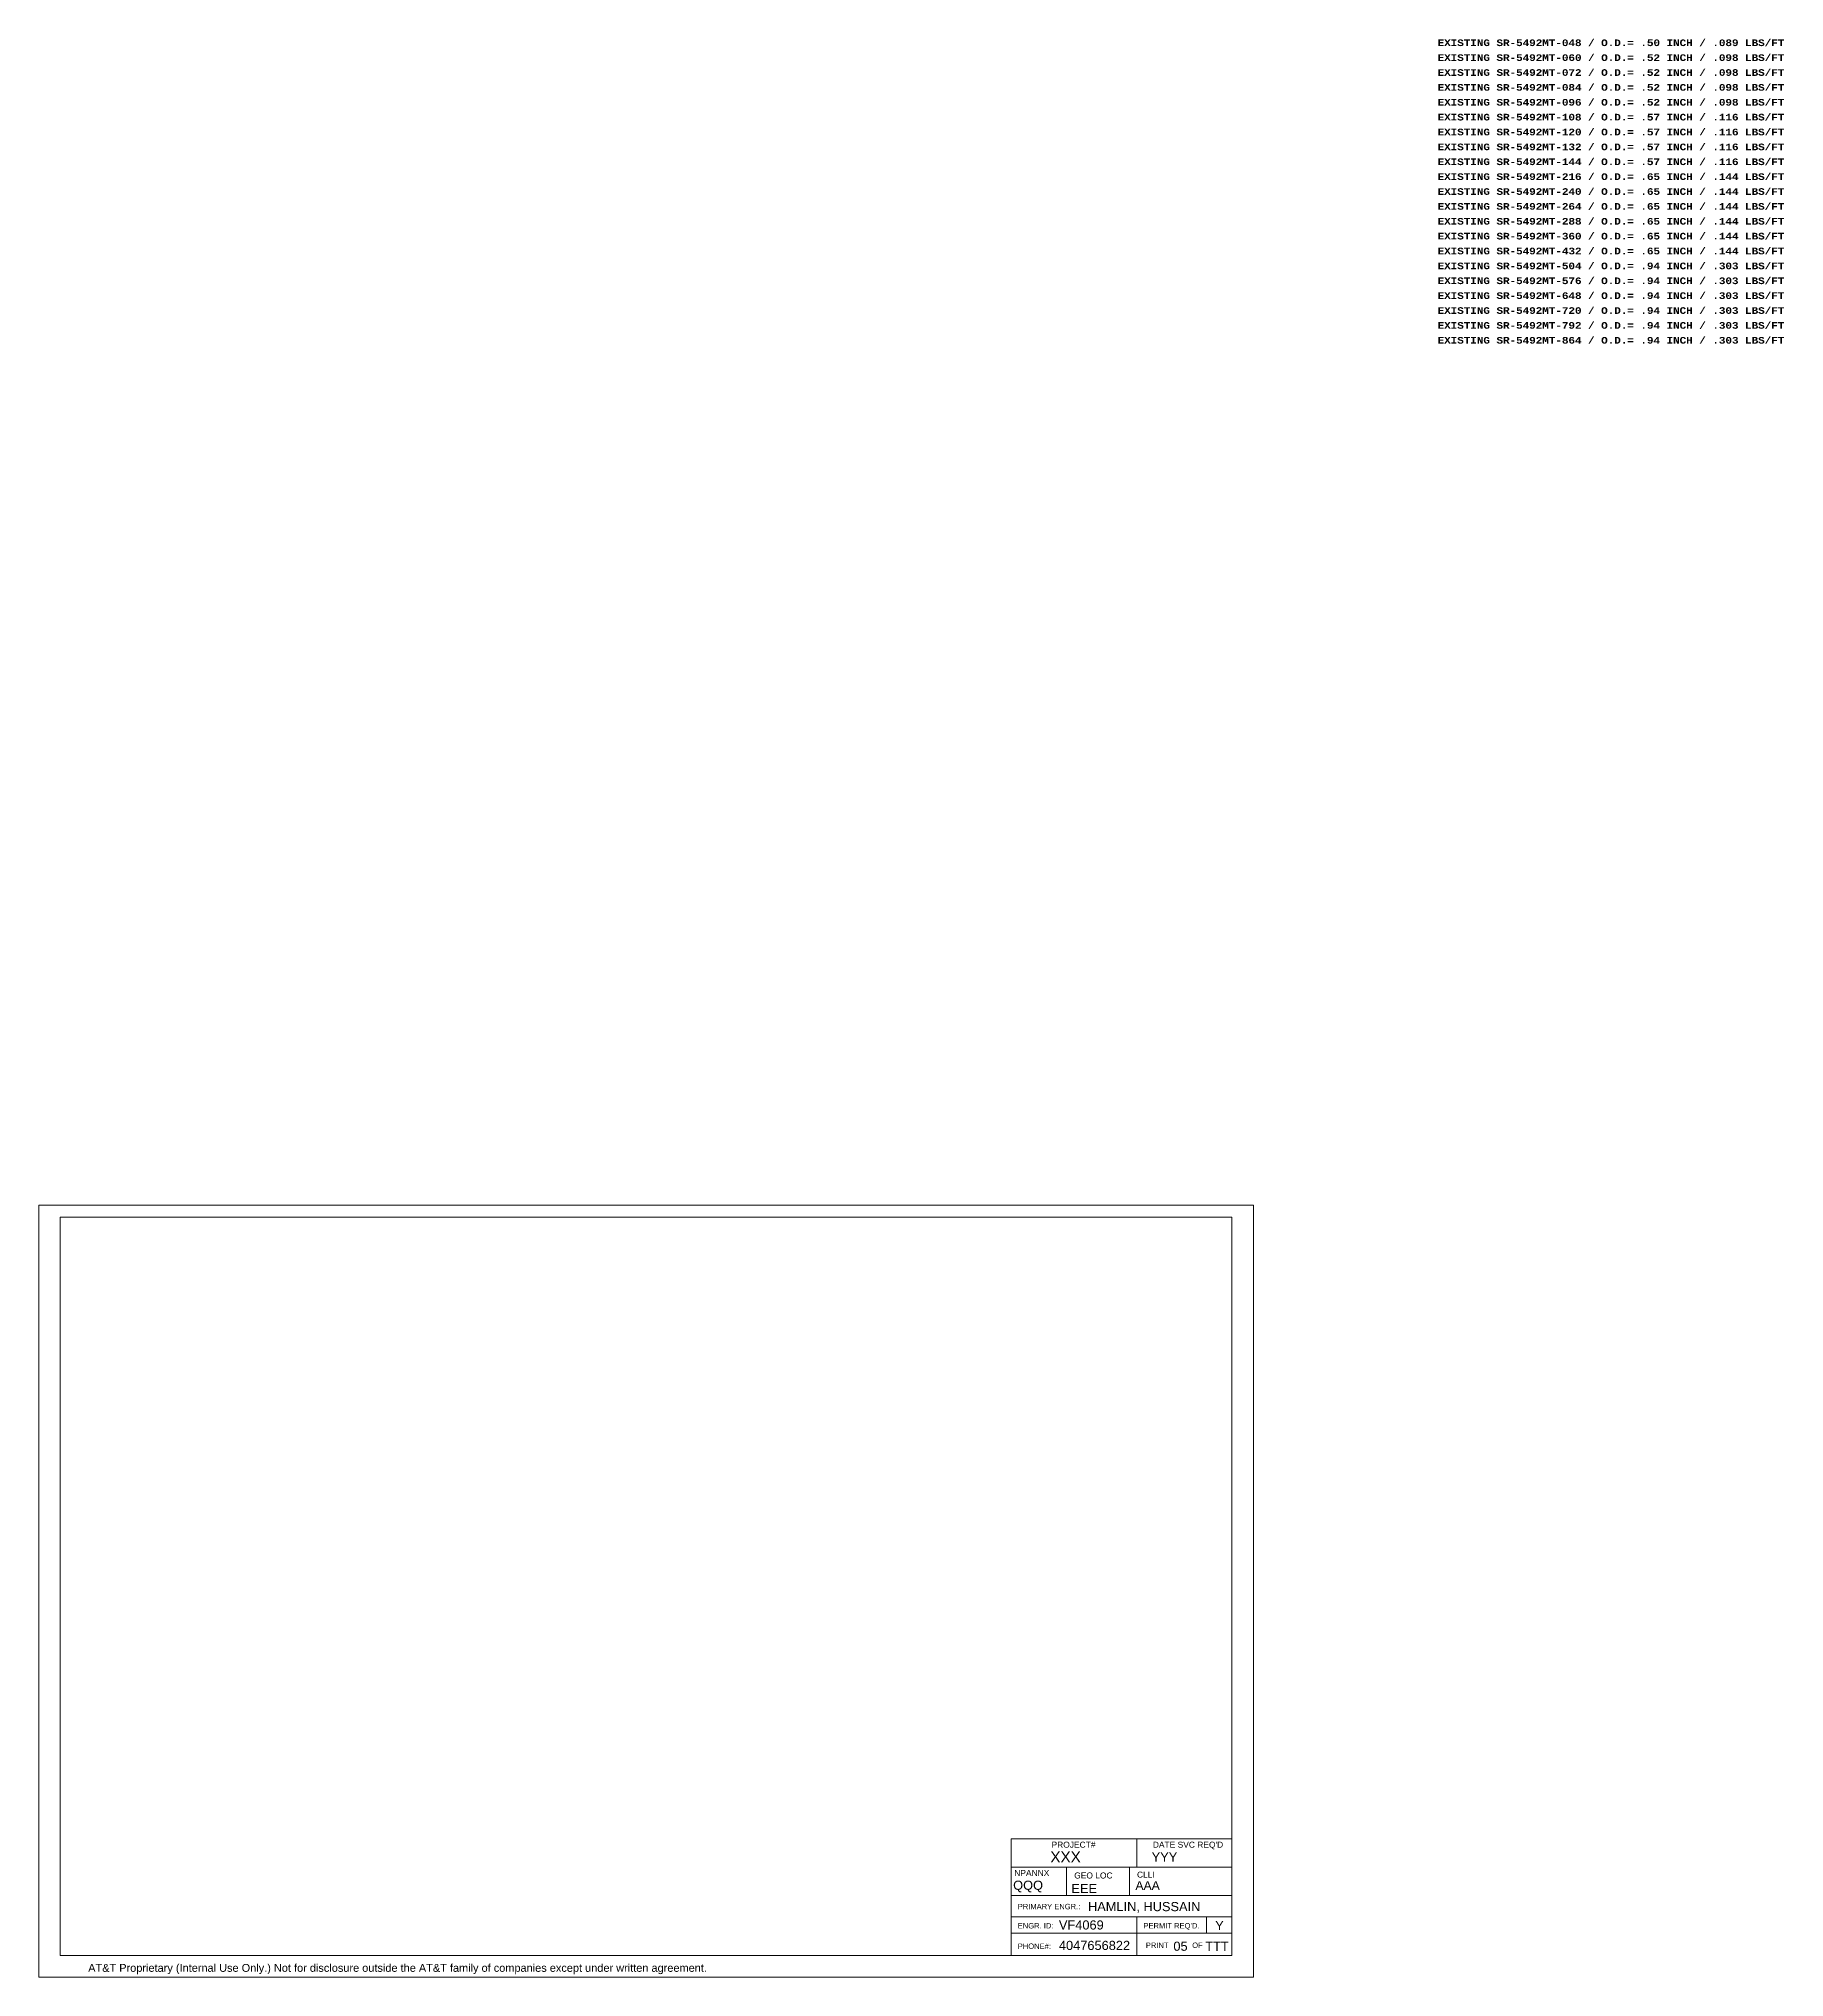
# Model space of a CAD drawing. Header units: feet. Extents: x -16154 to 3860, y -1534289809 to -1534279773.
# Drawn here: x -4967 to -2620, y -1534287409 to -1534284803 of the extents above; entities that cross this region are included whole.
import ezdxf

# ---------------------------------------------------------------- set-up
doc = ezdxf.new("R2010")
doc.units = ezdxf.units.FT
doc.header["$MEASUREMENT"] = 0
for name, color, linetype, lineweight in [('Level 18', 7, 'Continuous', 0), ('Level 6', 7, 'Continuous', 0), ('Level 63', 7, 'Continuous', 0)]:
    doc.layers.add(name, color=color, linetype=linetype, lineweight=lineweight)
doc.styles.add('Telco', font='font000.shx', dxfattribs={"height": 9})
doc.styles.add('TelcoFixed', font='font000.shx', dxfattribs={"height": 9})

# ---------------------------------------------------------------- blocks, each defined once
blk = doc.blocks.new('*U145')
at = {"layer": 'Level 63', "color": 178, "linetype": 'Continuous', "lineweight": 0, "flags": 128}
blk.add_lwpolyline([(-816.6, 518.9), (816.6, 518.9), (816.6, -518.9), (-816.6, -518.9)], close=True, dxfattribs=at)
at = {"layer": 'Level 18', "color": 7, "linetype": 'Continuous', "lineweight": 0, "insert": (-750.1, -501.1), "char_height": 10.5464, "attachment_point": 1, "line_spacing_factor": 0.856011, "style": 'Telco', "bg_fill": 3, "box_fill_scale": 1, "bg_fill_color": 178, "bg_fill_transparency": 0}
blk.add_mtext('\\fArial Unicode MS|b0|i0|c00|p39;AT&T Proprietary (Internal Use Only.) Not for disclosure outside the AT&T family of companies except under written agreement. ', dxfattribs=at)
at = {"layer": 'Level 63', "color": 7, "linetype": 'Continuous', "lineweight": 0, "flags": 128}
blk.add_lwpolyline([(-787.6, 502.9), (787.6, 502.9), (787.6, -489.9), (-787.6, -489.9)], close=True, dxfattribs=at)
blk = doc.blocks.new('*U146')
at = {"layer": 'Level 18', "color": 7, "linetype": 'Continuous', "lineweight": 0}
for p, q in [((148.5, 78.4), (-148.5, 78.4)), ((-148.5, 78.4), (-148.5, -78.6)), ((20.5, 78.4), (20.5, 40.4)), ((148.5, 78.4), (148.5, -78.6)), ((148.5, 40.4), (-148.5, 40.4)), ((-73.7, 40.4), (-73.7, 2.4)), ((10.8, 40.4), (10.8, 2.4)), ((148.5, 2.4), (-148.5, 2.4)), ((-148.5, -26.6), (148.5, -26.6)), ((-148.5, -48.6), (148.5, -48.6)), ((20.5, -26.6), (20.5, -78.6)), ((114.5, -26.6), (114.5, -48.6)), ((-148.5, -78.6), (148.5, -78.6))]:
    blk.add_line(p, q, dxfattribs=at)
at = {"layer": 'Level 18', "color": 7, "linetype": 'Continuous', "lineweight": 0, "style": 'Telco', "bg_fill": 3, "box_fill_scale": 1, "bg_fill_color": 178, "bg_fill_transparency": 0}
for s, insert, char_height, attachment_point, line_spacing_factor in [('\\fArial Unicode MS|b0|i0|c00|p39;PROJECT#', (-94, 74.6), 8.099, 1, 0.933366), ("\\fArial Unicode MS|b0|i0|c00|p39;DATE SVC REQ'D", (42.2, 74.6), 8.099, 1, 0.933366), ('\\fArial Unicode MS|b0|i0|c00|p39;GEO LOC', (-63.5, 33.2), 8.099, 1, 0.933366), ('\\fArial Unicode MS|b0|i0|c00|p39;CLLI', (20.9, 34.4), 8.099, 1, 0.933366), ('\\fArial Unicode MS|b0|i0|c00|p39;QQQ', (-145.6, 22.2), 12.321, 1, 0.819132), ('\\fArial Unicode MS|b0|i0|c00|p39;PRIMARY ENGR.:', (-139.4, -9), 7.267, 1, 0.971553), ('\\fArial Unicode MS|b0|i0|c00|p39;ENGR. ID:', (-139.4, -34.8), 7.267, 1, 0.971553), ("\\fArial Unicode MS|b0|i0|c00|p39;PERMIT REQ'D.", (29.6, -34.8), 7.267, 1, 0.971553), ('\\fArial Unicode MS|b0|i0|c00|p39;Y', (126, -32), 12.321, 1, 0.819132), ('\\fArial Unicode MS|b0|i0|c00|p39;PHONE#:', (-139.4, -62.3), 7.267, 1, 0.971553), ('\\fArial Unicode MS|b0|i0|c00|p39;PRINT', (32.8, -61), 7.267, 1, 0.971553), ('\\fArial Unicode MS|b0|i0|c00|p39;TTT', (128.4, -66), 12.321, 5, 0.819132)]:
    blk.add_mtext(s, dxfattribs=dict(at, insert=insert, char_height=char_height, attachment_point=attachment_point, line_spacing_factor=line_spacing_factor))
for s, insert, char_height, attachment_point, line_spacing_factor in [('\\fArial Unicode MS|b0|i0|c00|p39;XXX', (-95.6, 61.4), 14.637, 1, 0.784462), ('\\fArial Unicode MS|b0|i0|c00|p39;YYY', (40.6, 60.2), 12.321, 1, 0.819132), ('\\fArial Unicode MS|b0|i0|c00|p39;EEE', (-67.3, 17.8), 12.321, 1, 0.819132), ('\\fArial Unicode MS|b0|i0|c00|p39;AAA', (18.8, 21.5), 11.71, 1, 0.830575), ('\\fArial Unicode MS|b0|i0|c00|p39;4047656822', (-84.1, -58.7), 12.321, 1, 0.819132), ('\\fArial Unicode MS|b0|i0|c00|p39;05', (79.4, -66), 12.321, 5, 0.819132)]:
    blk.add_mtext(s, dxfattribs=dict(at, insert=insert, char_height=char_height, attachment_point=attachment_point, line_spacing_factor=line_spacing_factor))
at = {"layer": 'Level 18', "color": 7, "linetype": 'Continuous', "lineweight": 0, "attachment_point": 1, "style": 'Telco', "bg_fill": 3, "box_fill_scale": 1, "bg_fill_color": 178, "bg_fill_transparency": 0}
for s, insert, char_height, line_spacing_factor in [('\\fArial Unicode MS|b0|i0|c00|p39;NPANNX', (-144.1, 36.6), 8.099, 0.933366), ('\\fArial Unicode MS|b0|i0|c00|p39;HAMLIN, HUSSAIN', (-45, -6.5), 12.321, 0.819132), ('\\fArial Unicode MS|b0|i0|c00|p39;OF', (95.1, -61), 7.267, 0.971553)]:
    blk.add_mtext(s, dxfattribs=dict(at, insert=insert, char_height=char_height, line_spacing_factor=line_spacing_factor))
at = {"layer": 'Level 18', "color": 7, "linetype": 'Continuous', "lineweight": 0, "insert": (-84.1, -31.2), "char_height": 12.321, "attachment_point": 1, "line_spacing_factor": 0.819132, "style": 'Telco', "bg_fill": 3, "box_fill_scale": 1, "bg_fill_color": 178, "bg_fill_transparency": 0}
blk.add_mtext('\\fArial Unicode MS|b0|i0|c00|p39;VF4069', dxfattribs=at)
blk = doc.blocks.new('*U144')
at = {"layer": 'Level 63', "color": 178, "linetype": 'Continuous', "lineweight": 0}
blk.add_blockref('*U145', (0, 0), dxfattribs=at)
at = {"layer": 'Level 18', "color": 7, "linetype": 'Continuous', "lineweight": 0}
blk.add_blockref('*U146', (639.1, -411.3), dxfattribs=at)

msp = doc.modelspace()

# ---------------------------------------------------------------- block references
at = {"layer": 'Level 63', "color": 178, "linetype": 'Continuous', "lineweight": 0}
msp.add_blockref('*U144', (-4150.2, -1534286890.2), dxfattribs=at)

# ---------------------------------------------------------------- texts
at = {"layer": 'Level 6', "color": 150, "linetype": 'Continuous', "lineweight": 0, "insert": (-3086.1, -1534284803.9), "char_height": 8.964, "attachment_point": 1, "line_spacing_factor": 0.9, "style": 'TelcoFixed', "bg_fill": 3, "box_fill_scale": 1, "bg_fill_color": 178, "bg_fill_transparency": 0}
msp.add_mtext('\\fCourier New|b1|i0|c00|p54;\\T0.979;EXISTING SR-5492MT-048 / O.D.= .50 INCH / .089 LBS/FT', dxfattribs=at)

# ---------------------------------------------------------------- next in the draw order: texts
at = {"layer": 'Level 6', "color": 150, "linetype": 'Continuous', "lineweight": 0, "insert": (-3086.1, -1534284823.9), "char_height": 8.964, "attachment_point": 1, "line_spacing_factor": 0.9, "style": 'TelcoFixed', "bg_fill": 3, "box_fill_scale": 1, "bg_fill_color": 178, "bg_fill_transparency": 0}
msp.add_mtext('\\fCourier New|b1|i0|c00|p54;\\T0.979;EXISTING SR-5492MT-060 / O.D.= .52 INCH / .098 LBS/FT', dxfattribs=at)

# ---------------------------------------------------------------- next in the draw order: texts
at = {"layer": 'Level 6', "color": 150, "linetype": 'Continuous', "lineweight": 0, "insert": (-3086.1, -1534284843.9), "char_height": 8.964, "attachment_point": 1, "line_spacing_factor": 0.9, "style": 'TelcoFixed', "bg_fill": 3, "box_fill_scale": 1, "bg_fill_color": 178, "bg_fill_transparency": 0}
msp.add_mtext('\\fCourier New|b1|i0|c00|p54;\\T0.979;EXISTING SR-5492MT-072 / O.D.= .52 INCH / .098 LBS/FT', dxfattribs=at)

# ---------------------------------------------------------------- next in the draw order: texts
at = {"layer": 'Level 6', "color": 150, "linetype": 'Continuous', "lineweight": 0, "insert": (-3086.1, -1534284863.9), "char_height": 8.964, "attachment_point": 1, "line_spacing_factor": 0.9, "style": 'TelcoFixed', "bg_fill": 3, "box_fill_scale": 1, "bg_fill_color": 178, "bg_fill_transparency": 0}
msp.add_mtext('\\fCourier New|b1|i0|c00|p54;\\T0.979;EXISTING SR-5492MT-084 / O.D.= .52 INCH / .098 LBS/FT', dxfattribs=at)

# ---------------------------------------------------------------- next in the draw order: texts
at = {"layer": 'Level 6', "color": 150, "linetype": 'Continuous', "lineweight": 0, "insert": (-3086.1, -1534284883.9), "char_height": 8.964, "attachment_point": 1, "line_spacing_factor": 0.9, "style": 'TelcoFixed', "bg_fill": 3, "box_fill_scale": 1, "bg_fill_color": 178, "bg_fill_transparency": 0}
msp.add_mtext('\\fCourier New|b1|i0|c00|p54;\\T0.979;EXISTING SR-5492MT-096 / O.D.= .52 INCH / .098 LBS/FT', dxfattribs=at)

# ---------------------------------------------------------------- next in the draw order: texts
at = {"layer": 'Level 6', "color": 150, "linetype": 'Continuous', "lineweight": 0, "insert": (-3086.1, -1534284903.9), "char_height": 8.964, "attachment_point": 1, "line_spacing_factor": 0.9, "style": 'TelcoFixed', "bg_fill": 3, "box_fill_scale": 1, "bg_fill_color": 178, "bg_fill_transparency": 0}
msp.add_mtext('\\fCourier New|b1|i0|c00|p54;\\T0.979;EXISTING SR-5492MT-108 / O.D.= .57 INCH / .116 LBS/FT', dxfattribs=at)

# ---------------------------------------------------------------- next in the draw order: texts
at = {"layer": 'Level 6', "color": 150, "linetype": 'Continuous', "lineweight": 0, "insert": (-3086.1, -1534284923.9), "char_height": 8.964, "attachment_point": 1, "line_spacing_factor": 0.9, "style": 'TelcoFixed', "bg_fill": 3, "box_fill_scale": 1, "bg_fill_color": 178, "bg_fill_transparency": 0}
msp.add_mtext('\\fCourier New|b1|i0|c00|p54;\\T0.979;EXISTING SR-5492MT-120 / O.D.= .57 INCH / .116 LBS/FT', dxfattribs=at)

# ---------------------------------------------------------------- next in the draw order: texts
at = {"layer": 'Level 6', "color": 150, "linetype": 'Continuous', "lineweight": 0, "insert": (-3086.1, -1534284943.9), "char_height": 8.964, "attachment_point": 1, "line_spacing_factor": 0.9, "style": 'TelcoFixed', "bg_fill": 3, "box_fill_scale": 1, "bg_fill_color": 178, "bg_fill_transparency": 0}
msp.add_mtext('\\fCourier New|b1|i0|c00|p54;\\T0.979;EXISTING SR-5492MT-132 / O.D.= .57 INCH / .116 LBS/FT', dxfattribs=at)

# ---------------------------------------------------------------- next in the draw order: texts
at = {"layer": 'Level 6', "color": 150, "linetype": 'Continuous', "lineweight": 0, "insert": (-3086.1, -1534284963.9), "char_height": 8.964, "attachment_point": 1, "line_spacing_factor": 0.9, "style": 'TelcoFixed', "bg_fill": 3, "box_fill_scale": 1, "bg_fill_color": 178, "bg_fill_transparency": 0}
msp.add_mtext('\\fCourier New|b1|i0|c00|p54;\\T0.979;EXISTING SR-5492MT-144 / O.D.= .57 INCH / .116 LBS/FT', dxfattribs=at)

# ---------------------------------------------------------------- next in the draw order: texts
at = {"layer": 'Level 6', "color": 150, "linetype": 'Continuous', "lineweight": 0, "insert": (-3086.1, -1534284983.9), "char_height": 8.964, "attachment_point": 1, "line_spacing_factor": 0.9, "style": 'TelcoFixed', "bg_fill": 3, "box_fill_scale": 1, "bg_fill_color": 178, "bg_fill_transparency": 0}
msp.add_mtext('\\fCourier New|b1|i0|c00|p54;\\T0.979;EXISTING SR-5492MT-216 / O.D.= .65 INCH / .144 LBS/FT', dxfattribs=at)

# ---------------------------------------------------------------- next in the draw order: texts
at = {"layer": 'Level 6', "color": 150, "linetype": 'Continuous', "lineweight": 0, "insert": (-3086.1, -1534285003.9), "char_height": 8.964, "attachment_point": 1, "line_spacing_factor": 0.9, "style": 'TelcoFixed', "bg_fill": 3, "box_fill_scale": 1, "bg_fill_color": 178, "bg_fill_transparency": 0}
msp.add_mtext('\\fCourier New|b1|i0|c00|p54;\\T0.979;EXISTING SR-5492MT-240 / O.D.= .65 INCH / .144 LBS/FT', dxfattribs=at)

# ---------------------------------------------------------------- next in the draw order: texts
at = {"layer": 'Level 6', "color": 150, "linetype": 'Continuous', "lineweight": 0, "insert": (-3086.1, -1534285023.9), "char_height": 8.964, "attachment_point": 1, "line_spacing_factor": 0.9, "style": 'TelcoFixed', "bg_fill": 3, "box_fill_scale": 1, "bg_fill_color": 178, "bg_fill_transparency": 0}
msp.add_mtext('\\fCourier New|b1|i0|c00|p54;\\T0.979;EXISTING SR-5492MT-264 / O.D.= .65 INCH / .144 LBS/FT', dxfattribs=at)

# ---------------------------------------------------------------- next in the draw order: texts
at = {"layer": 'Level 6', "color": 150, "linetype": 'Continuous', "lineweight": 0, "insert": (-3086.1, -1534285043.9), "char_height": 8.964, "attachment_point": 1, "line_spacing_factor": 0.9, "style": 'TelcoFixed', "bg_fill": 3, "box_fill_scale": 1, "bg_fill_color": 178, "bg_fill_transparency": 0}
msp.add_mtext('\\fCourier New|b1|i0|c00|p54;\\T0.979;EXISTING SR-5492MT-288 / O.D.= .65 INCH / .144 LBS/FT', dxfattribs=at)

# ---------------------------------------------------------------- next in the draw order: texts
at = {"layer": 'Level 6', "color": 150, "linetype": 'Continuous', "lineweight": 0, "insert": (-3086.1, -1534285063.9), "char_height": 8.964, "attachment_point": 1, "line_spacing_factor": 0.9, "style": 'TelcoFixed', "bg_fill": 3, "box_fill_scale": 1, "bg_fill_color": 178, "bg_fill_transparency": 0}
msp.add_mtext('\\fCourier New|b1|i0|c00|p54;\\T0.979;EXISTING SR-5492MT-360 / O.D.= .65 INCH / .144 LBS/FT', dxfattribs=at)

# ---------------------------------------------------------------- next in the draw order: texts
at = {"layer": 'Level 6', "color": 150, "linetype": 'Continuous', "lineweight": 0, "insert": (-3086.1, -1534285083.9), "char_height": 8.964, "attachment_point": 1, "line_spacing_factor": 0.9, "style": 'TelcoFixed', "bg_fill": 3, "box_fill_scale": 1, "bg_fill_color": 178, "bg_fill_transparency": 0}
msp.add_mtext('\\fCourier New|b1|i0|c00|p54;\\T0.979;EXISTING SR-5492MT-432 / O.D.= .65 INCH / .144 LBS/FT', dxfattribs=at)

# ---------------------------------------------------------------- next in the draw order: texts
at = {"layer": 'Level 6', "color": 150, "linetype": 'Continuous', "lineweight": 0, "insert": (-3086.1, -1534285103.9), "char_height": 8.964, "attachment_point": 1, "line_spacing_factor": 0.9, "style": 'TelcoFixed', "bg_fill": 3, "box_fill_scale": 1, "bg_fill_color": 178, "bg_fill_transparency": 0}
msp.add_mtext('\\fCourier New|b1|i0|c00|p54;\\T0.979;EXISTING SR-5492MT-504 / O.D.= .94 INCH / .303 LBS/FT', dxfattribs=at)

# ---------------------------------------------------------------- next in the draw order: texts
at = {"layer": 'Level 6', "color": 150, "linetype": 'Continuous', "lineweight": 0, "insert": (-3086.1, -1534285123.9), "char_height": 8.964, "attachment_point": 1, "line_spacing_factor": 0.9, "style": 'TelcoFixed', "bg_fill": 3, "box_fill_scale": 1, "bg_fill_color": 178, "bg_fill_transparency": 0}
msp.add_mtext('\\fCourier New|b1|i0|c00|p54;\\T0.979;EXISTING SR-5492MT-576 / O.D.= .94 INCH / .303 LBS/FT', dxfattribs=at)

# ---------------------------------------------------------------- next in the draw order: texts
at = {"layer": 'Level 6', "color": 150, "linetype": 'Continuous', "lineweight": 0, "insert": (-3086.1, -1534285143.9), "char_height": 8.964, "attachment_point": 1, "line_spacing_factor": 0.9, "style": 'TelcoFixed', "bg_fill": 3, "box_fill_scale": 1, "bg_fill_color": 178, "bg_fill_transparency": 0}
msp.add_mtext('\\fCourier New|b1|i0|c00|p54;\\T0.979;EXISTING SR-5492MT-648 / O.D.= .94 INCH / .303 LBS/FT', dxfattribs=at)

# ---------------------------------------------------------------- next in the draw order: texts
at = {"layer": 'Level 6', "color": 150, "linetype": 'Continuous', "lineweight": 0, "insert": (-3086.1, -1534285163.9), "char_height": 8.964, "attachment_point": 1, "line_spacing_factor": 0.9, "style": 'TelcoFixed', "bg_fill": 3, "box_fill_scale": 1, "bg_fill_color": 178, "bg_fill_transparency": 0}
msp.add_mtext('\\fCourier New|b1|i0|c00|p54;\\T0.979;EXISTING SR-5492MT-720 / O.D.= .94 INCH / .303 LBS/FT', dxfattribs=at)

# ---------------------------------------------------------------- next in the draw order: texts
at = {"layer": 'Level 6', "color": 150, "linetype": 'Continuous', "lineweight": 0, "insert": (-3086.1, -1534285183.9), "char_height": 8.964, "attachment_point": 1, "line_spacing_factor": 0.9, "style": 'TelcoFixed', "bg_fill": 3, "box_fill_scale": 1, "bg_fill_color": 178, "bg_fill_transparency": 0}
msp.add_mtext('\\fCourier New|b1|i0|c00|p54;\\T0.979;EXISTING SR-5492MT-792 / O.D.= .94 INCH / .303 LBS/FT', dxfattribs=at)

# ---------------------------------------------------------------- next in the draw order: texts
at = {"layer": 'Level 6', "color": 150, "linetype": 'Continuous', "lineweight": 0, "insert": (-3086.1, -1534285203.9), "char_height": 8.964, "attachment_point": 1, "line_spacing_factor": 0.9, "style": 'TelcoFixed', "bg_fill": 3, "box_fill_scale": 1, "bg_fill_color": 178, "bg_fill_transparency": 0}
msp.add_mtext('\\fCourier New|b1|i0|c00|p54;\\T0.979;EXISTING SR-5492MT-864 / O.D.= .94 INCH / .303 LBS/FT', dxfattribs=at)

doc.saveas('drawing.dxf')
